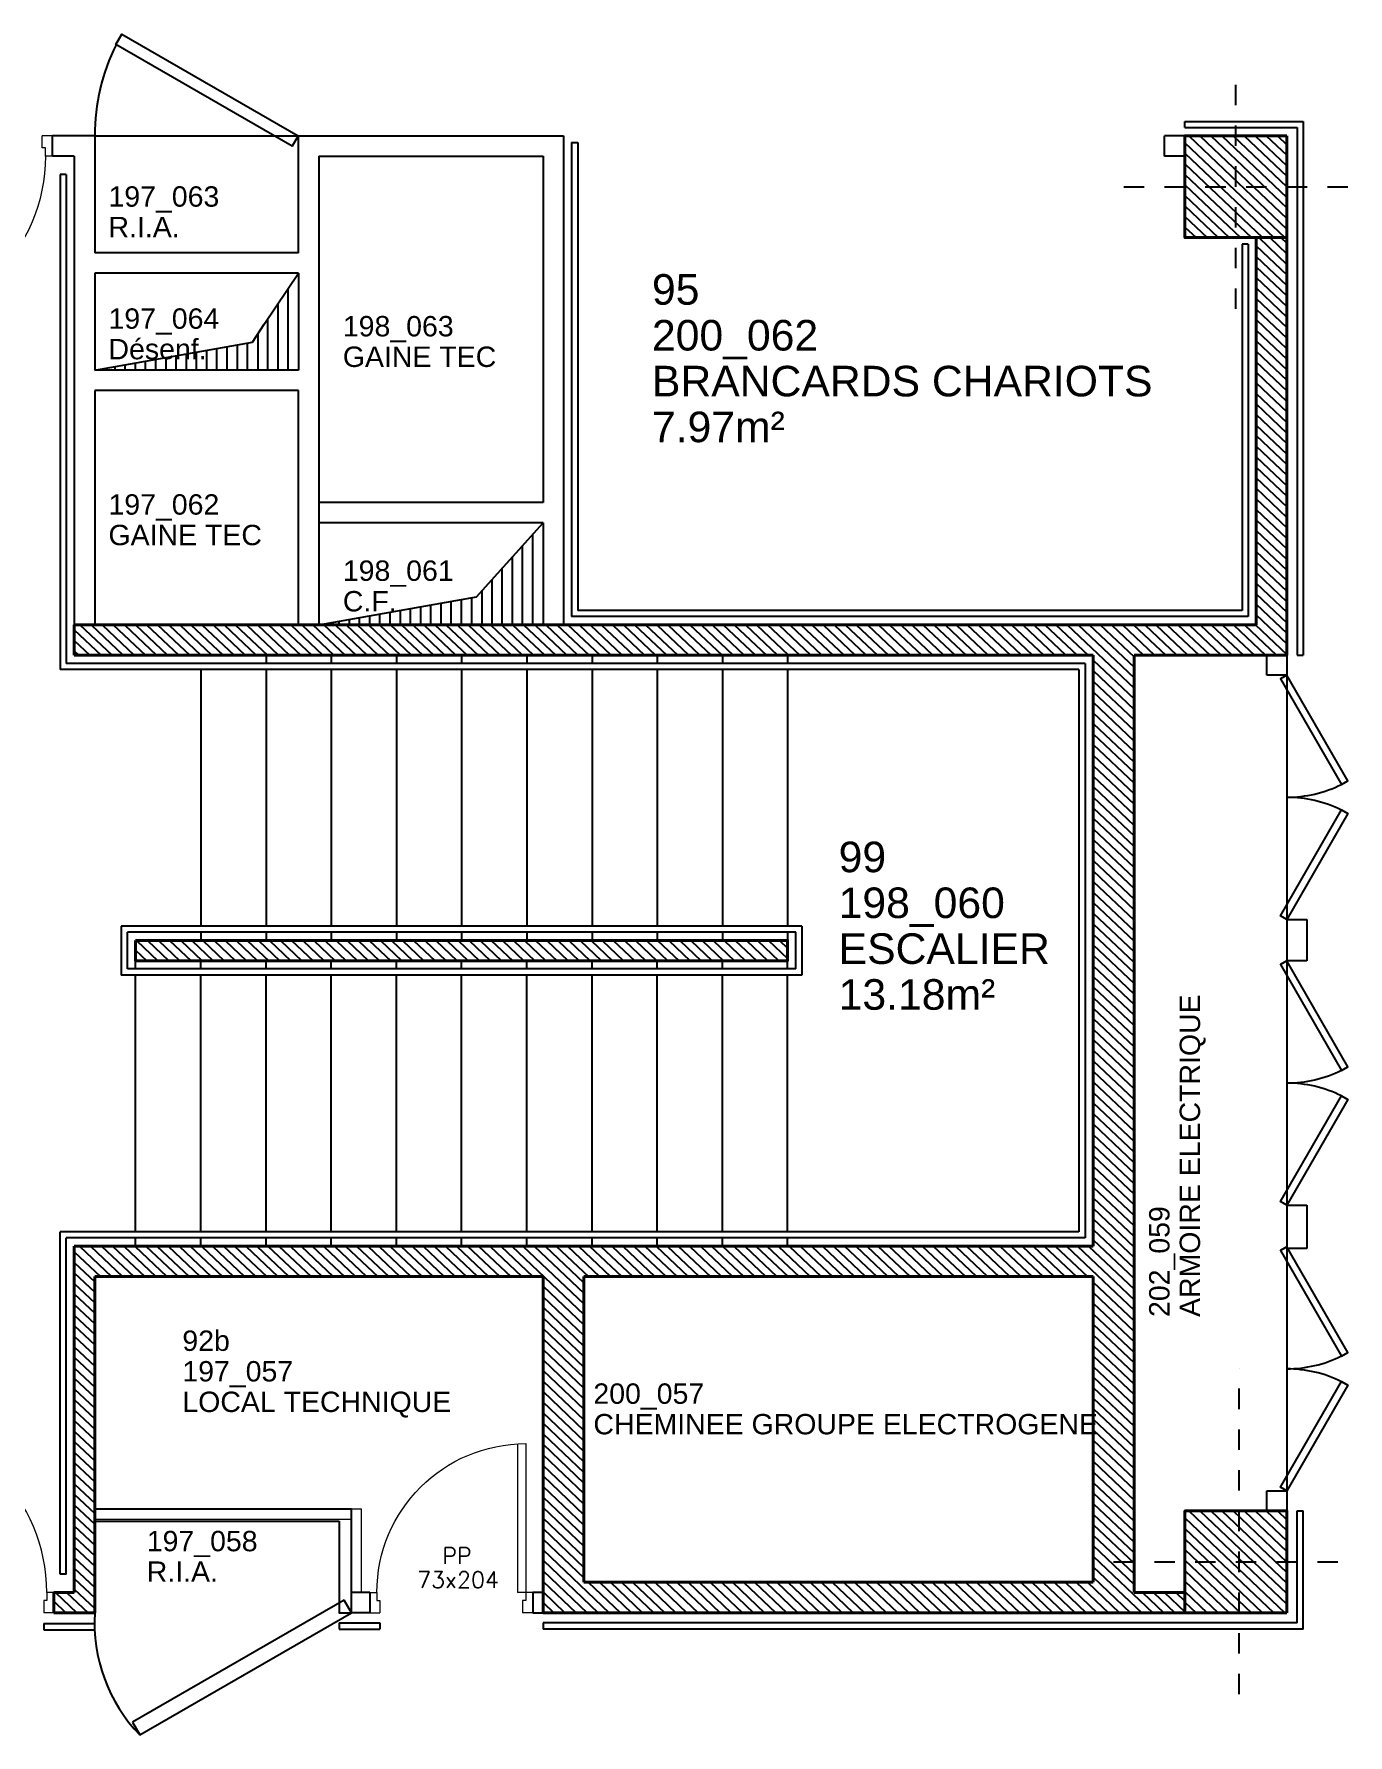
# Model space of a CAD drawing. Header units: metres. Extents: x -8 to 211, y -5 to 116.
# Drawn here: x 195.9 to 202.35, y 55.67 to 64.02 of the extents above; entities that cross this region are included whole.
import ezdxf
from ezdxf.enums import TextEntityAlignment as Align

# ---------------------------------------------------------------- set-up
doc = ezdxf.new("R2010")
doc.units = ezdxf.units.M
doc.header["$LTSCALE"] = 0.6
doc.header["$MEASUREMENT"] = 0
doc.linetypes.add('CACHÉ', pattern=[0.25, 0.125, -0.125])
doc.linetypes.add('CONTINU', pattern=[0])
doc.layers.get('0').update_dxf_attribs({"linetype": 'CONTINUOUS'})
for name, color, linetype in [('001axes', 1, 'CONTINUOUS'), ('009 main courante', 181, 'CONTINUOUS'), ('4', 4, 'CONTINUOUS'), ('A_ACCÈS', 7, 'CONTINUOUS'), ('A_AGENC', 204, 'CONTINUOUS'), ('A_Etiqu_Gaine', 8, 'CONTINUOUS'), ('A_Etiqu_Gaine_ancien', 8, 'CONTINUOUS'), ('A_Etiqu_Gaine_code', 8, 'CONTINUOUS'), ('A_Etiqu_Local', 8, 'CONTINUOUS'), ('A_Etiqu_Local_ancien', 8, 'CONTINUOUS'), ('A_HACH_STRUC', 7, 'CONTINUOUS'), ('A_MUR_CLOIS', 8, 'CONTINU')]:
    doc.layers.add(name, color=color, linetype=linetype)
doc.layers.add('A_MURS_STRU', color=7, linetype='CONTINU', lineweight=40)
doc.layers.add('A_PORTE', color=8, linetype='CONTINU', lineweight=0)
doc.styles.add('Attribut', font='arial.ttf')
doc.styles.add('ROMANS8', font='romans8', dxfattribs={"height": 10})

# ---------------------------------------------------------------- blocks, each defined once
blk = doc.blocks.new('A_Etiqu_Local')
at = {"style": 'Attribut', "flags": 1}
for tag, p in [('CODE_HOPITAL', (-0.4463, 1.632)), ('CODE_SITE', (-0.4463, 1.407)), ('CODE_BATIMENT', (-0.4463, 1.182)), ('CODE_SECTEUR', (-0.4463, 0.957)), ('CODE_ETAGE', (-0.4463, 0.732)), ('NOM_NORMALISE', (-0.4463, -0.843)), ('SECTEUR_ACTIVITE', (-0.4463, -1.068)), ('SOUS_SECTEUR_ACTIVITE', (-0.4463, -1.293)), ('VOLUME', (-0.4463, -1.518)), ('SERVICE', (-0.4463, -1.743)), ('CODE_UG', (-0.4463, -1.968)), ('CODE_UA', (-0.4463, -2.193)), ('CODE_POLE', (-0.4463, -2.418)), ('OCCUPANT_EXTERNE', (-0.4463, -2.643)), ('DISPONIBILITE', (-0.4463, -2.868)), ('ACCES_HANDICAPES', (-0.4463, -3.093)), ('NATURE_SOL', (-0.4463, -3.318)), ('RISQUE_LABORATOIRE', (-0.4463, -3.543)), ('AMIANTE', (-0.4463, -3.768))]:
    blk.add_attdef(tag, p, '', height=0.15, dxfattribs=at)
at = {"layer": 'A_Etiqu_Local', "style": 'Attribut'}
for tag, p in [('CODE_PIECE', (-0.4463, 0.282)), ('NOM_USAGE', (-0.4463, 0.057)), ('SURFACE', (-0.4463, -0.168))]:
    blk.add_attdef(tag, p, '', height=0.15, dxfattribs=at)
at = {"layer": 'A_Etiqu_Local_ancien', "style": 'Attribut'}
blk.add_attdef('CODE_PIECE_ANCIEN', (-0.4463, 0.507), '', height=0.15, dxfattribs=at)
blk = doc.blocks.new('A_Etiqu_Gaine')
at = {"style": 'Attribut', "flags": 1}
for tag, p in [('CODE_HOPITAL', (-0.4323, 0.8651)), ('CODE_SITE', (-0.4323, 0.7151)), ('CODE_BATIMENT', (-0.4323, 0.5651)), ('CODE_SECTEUR', (-0.4323, 0.4151)), ('CODE_ETAGE', (-0.4323, 0.2651)), ('NOM_NORMALISE', (-0.4323, -0.3349)), ('SECTEUR_ACTIVITE', (-0.4323, -0.4849)), ('SOUS_SECTEUR_ACTIVITE', (-0.4323, -0.6349)), ('SURFACE', (-0.4323, -0.7849)), ('CODE_UG', (-0.4323, -0.9349)), ('CODE_POLE', (-0.4323, -1.0849)), ('AMIANTE', (-0.4323, -1.2349))]:
    blk.add_attdef(tag, p, '', height=0.1, dxfattribs=at)
at = {"layer": 'A_Etiqu_Gaine', "style": 'Attribut'}
blk.add_attdef('NOM_USAGE', (-0.4323, -0.1849), '', height=0.1, dxfattribs=at)
at = {"layer": 'A_Etiqu_Gaine_ancien', "style": 'Attribut'}
blk.add_attdef('CODE_PIECE_ANCIEN', (-0.4323, 0.1151), '', height=0.1, dxfattribs=at)
at = {"layer": 'A_Etiqu_Gaine_code', "style": 'Attribut'}
blk.add_attdef('CODE_PIECE', (-0.4323, -0.0349), '', height=0.1, dxfattribs=at)
blk = doc.blocks.new('P80-bt10')
for p, q in [((0.035, 0.93), (0.035, 0.1)), ((0.075, 0.929), (0.075, 0.1)), ((0, 0.1), (0, 0)), ((0, 0.1), (0.035, 0.1)), ((0.035, 0.1), (0.075, 0.1)), ((0.035, 0.1), (0.035, 0.06)), ((0.865, 0.1), (0.865, 0.06)), ((0.9, 0.1), (0.865, 0.1)), ((0.9, 0.1), (0.9, 0)), ((0, 0), (0.05, 0)), ((0.035, 0.06), (0.05, 0.06)), ((0.05, 0.06), (0.05, 0)), ((0.865, 0.06), (0.85, 0.06)), ((0.85, 0.06), (0.85, 0)), ((0.9, 0), (0.85, 0))]:
    blk.add_line(p, q)
blk.add_arc((0.035, 0.1), 0.83, 0, 90)
at = {"style": 'ROMANS8'}
for tag, p in [('DEF', (0.4163, 0.239)), ('DIM', (0.4087, 0.1245))]:
    blk.add_attdef(tag, text='', height=0.08, dxfattribs=at).set_placement(p, align=Align.CENTER)
blk = doc.blocks.new('P70bt10')
for p, q in [((0.035, 0.83), (0.035, 0.1)), ((0.075, 0.8289), (0.075, 0.1)), ((0, 0.1), (0, 0)), ((0, 0.1), (0.035, 0.1)), ((0.035, 0.1), (0.075, 0.1)), ((0.035, 0.1), (0.035, 0.06)), ((0.8, 0.1), (0.765, 0.1)), ((0.765, 0.1), (0.765, 0.06)), ((0.8, 0.1), (0.8, 0)), ((0, 0), (0.05, 0)), ((0.035, 0.06), (0.05, 0.06)), ((0.05, 0.06), (0.05, 0)), ((0.75, 0.06), (0.75, 0)), ((0.765, 0.06), (0.75, 0.06)), ((0.8, 0), (0.75, 0))]:
    blk.add_line(p, q)
blk.add_arc((0.035, 0.1), 0.73, 0, 90)
at = {"style": 'ROMANS8'}
for tag, p in [('DEF', (0.372, 0.2395)), ('DIM', (0.3671, 0.1221))]:
    blk.add_attdef(tag, text='', height=0.08, dxfattribs=at).set_placement(p, align=Align.CENTER)

msp = doc.modelspace()

# ---------------------------------------------------------------- hatches: boundary and pattern name
at = {"layer": 'A_HACH_STRUC', "linetype": 'Continuous'}
h = msp.add_hatch(dxfattribs=at)
h.set_pattern_fill('ANSI31', color=8, scale=0.3, angle=-88.5553, style=0)
h.set_pattern_definition([(316.445, (201.549864, 63.020925), (0.0258395, 0.0271766), [])])
h.paths.add_polyline_path([(202.0499, 63.5209), (201.5499, 63.5209), (201.5499, 63.0209), (202.0499, 63.0209)])
h = msp.add_hatch(dxfattribs=at)
h.set_pattern_fill('ANSI31', color=8, scale=0.3, angle=-88.5553, style=0)
h.set_pattern_definition([(316.4447, (195.949645, 56.27093), (0.02583954, 0.02717661), [])])
h.paths.add_polyline_path([(201.2999, 60.9709), (202.0499, 60.9709), (202.0499, 63.0209), (201.8999, 63.0209), (201.8999, 61.1209), (196.0999, 61.1209), (196.0999, 60.9709), (201.0999, 60.9709), (201.0999, 58.0709), (196.0999, 58.0709), (196.0999, 56.3709), (195.9996, 56.3709), (195.9996, 56.2709), (196.1999, 56.2709), (196.1999, 57.9209), (198.3999, 57.9209), (198.3999, 56.3709), (198.3999, 56.2709), (201.5499, 56.2709), (201.5499, 56.3709), (201.2999, 56.3709)])
h.paths.add_polyline_path([(201.0999, 57.9209), (201.0999, 56.4209), (198.5999, 56.4209), (198.5999, 57.9209)], flags=16)
h = msp.add_hatch(dxfattribs=at)
h.set_pattern_fill('ANSI31', color=8, scale=0.3, angle=-88.5553, style=0)
h.set_pattern_definition([(316.4447, (196.400527, 59.47104), (0.02583954, 0.0271766), [])])
h.paths.add_polyline_path([(199.6001, 59.5708), (196.4005, 59.5708), (196.4005, 59.471), (199.6001, 59.471)])
h = msp.add_hatch(dxfattribs=at)
h.set_pattern_fill('ANSI31', color=8, scale=0.3, angle=-88.5553, style=0)
h.set_pattern_definition([(316.445, (201.549864, 56.27093), (0.0258395, 0.0271766), [])])
h.paths.add_polyline_path([(202.0499, 56.7709), (201.5499, 56.7709), (201.5499, 56.2709), (202.0499, 56.2709)])

# ---------------------------------------------------------------- linework, layer by layer
at = {"layer": '001axes', "color": 8, "linetype": 'CACHÉ'}
for p, q in [((201.7999, 62.6709), (201.7999, 63.8709)), ((201.2498, 63.2709), (202.3499, 63.2709)), ((201.8163, 55.8709), (201.8163, 57.4709)), ((201.1998, 56.5209), (202.3499, 56.5209))]:
    msp.add_line(p, q, dxfattribs=at)
at = {"layer": '009 main courante', "color": 8, "linetype": 'Continuous'}
for p, q in [((201.5499, 63.5909), (202.1299, 63.5909)), ((201.5499, 63.5609), (201.5499, 63.5909)), ((201.5499, 63.5609), (202.0999, 63.5609)), ((202.0999, 63.5609), (202.0999, 60.9709)), ((202.1299, 63.5909), (202.1299, 60.9709)), ((197.3399, 63.5209), (197.3699, 63.5209)), ((196.0299, 63.3309), (196.0299, 60.9009)), ((196.0599, 63.3309), (196.0299, 63.3309)), ((196.0599, 63.3309), (196.0599, 60.9309)), ((202.0999, 60.9709), (202.1299, 60.9709)), ((201.0299, 60.9009), (196.0299, 60.9009)), ((201.0599, 60.9309), (196.0599, 60.9309)), ((201.0299, 60.9009), (201.0299, 58.1409)), ((201.0599, 60.9309), (201.0599, 58.1109)), ((199.6701, 59.6408), (196.3305, 59.6408)), ((196.3305, 59.6408), (196.3305, 59.401)), ((199.6701, 59.6408), (199.6701, 59.401)), ((199.6401, 59.6108), (196.3605, 59.6108)), ((196.3605, 59.431), (196.3605, 59.6108)), ((199.6401, 59.431), (199.6401, 59.6108)), ((199.6701, 59.401), (196.3305, 59.401)), ((199.6401, 59.431), (196.3605, 59.431)), ((201.0299, 58.1409), (196.0299, 58.1409)), ((196.0299, 56.4609), (196.0299, 58.1409)), ((201.0599, 58.1109), (196.0599, 58.1109)), ((196.0599, 56.4609), (196.0599, 58.1109)), ((196.1999, 56.7809), (197.4599, 56.7809)), ((196.1999, 56.7209), (197.3999, 56.7209)), ((202.0999, 56.2209), (202.0999, 56.7709)), ((202.0999, 56.7709), (202.1299, 56.7709)), ((202.1299, 56.1909), (202.1299, 56.7709)), ((196.0599, 56.4609), (196.0299, 56.4609)), ((195.9496, 56.2178), (195.9496, 56.1878)), ((195.9496, 56.2178), (196.1999, 56.2178)), ((196.1999, 56.1878), (196.1999, 56.2178)), ((197.3999, 56.2209), (197.5999, 56.2209)), ((197.3999, 56.2209), (197.3999, 56.1909)), ((197.3999, 56.1909), (197.5999, 56.1909)), ((197.5999, 56.2209), (197.5999, 56.1909)), ((202.0999, 56.2209), (198.3999, 56.2209)), ((198.3999, 56.2209), (198.3999, 56.1909)), ((202.1299, 56.1909), (198.3999, 56.1909)), ((195.9496, 56.1878), (196.1999, 56.1878))]:
    msp.add_line(p, q, dxfattribs=at)
at = {"layer": '009 main courante', "color": 8}
for p, q in [((198.5399, 63.4872), (198.5399, 61.1609)), ((198.5399, 63.4872), (198.5699, 63.4872)), ((198.5699, 63.4872), (198.5699, 61.1909)), ((201.8299, 62.9884), (201.8299, 61.1909)), ((201.8599, 62.9884), (201.8299, 62.9884)), ((201.8599, 62.9884), (201.8599, 61.1609)), ((201.8599, 61.1609), (198.5399, 61.1609)), ((201.8299, 61.1909), (198.5699, 61.1909))]:
    msp.add_line(p, q, dxfattribs=at)
at = {"layer": '009 main courante', "color": 8, "linetype": 'Continuous'}
msp.add_lwpolyline([(197.3999, 56.7209), (197.3999, 56.2709), (197.4599, 56.2709), (197.4599, 56.7809)], dxfattribs=at)
at = {"layer": '4', "color": 8, "linetype": 'Continuous'}
msp.add_line((196.1999, 57.9213), (196.1999, 56.7813), dxfattribs=at)
at = {"layer": 'A_ACCÈS', "color": 8, "linetype": 'Continuous'}
for p, q in [((197.0405, 60.9709), (197.0405, 60.9309)), ((197.3604, 60.9709), (197.3604, 60.9309)), ((197.6804, 60.9709), (197.6804, 60.9309)), ((198.0003, 60.9709), (198.0003, 60.9309)), ((198.3203, 60.9709), (198.3203, 60.9309)), ((198.6403, 60.9709), (198.6403, 60.9309)), ((198.9602, 60.9709), (198.9602, 60.9309)), ((199.2802, 60.9709), (199.2802, 60.9309)), ((199.6001, 60.9709), (199.6001, 60.9309)), ((196.7205, 60.9009), (196.7205, 59.6408)), ((197.0405, 60.9009), (197.0405, 59.6408)), ((197.3604, 60.9009), (197.3604, 59.6408)), ((197.6804, 60.9009), (197.6804, 59.6408)), ((198.0003, 60.9009), (198.0003, 59.6408)), ((198.3203, 60.9009), (198.3203, 59.6408)), ((198.6403, 60.9009), (198.6403, 59.6408)), ((198.9602, 60.9009), (198.9602, 59.6408)), ((199.2802, 60.9009), (199.2802, 59.6408)), ((199.6001, 60.9009), (199.6001, 59.6408)), ((196.7205, 59.6108), (196.7205, 59.5708)), ((197.0405, 59.6108), (197.0405, 59.5708)), ((197.3604, 59.6108), (197.3604, 59.5708)), ((197.6804, 59.6108), (197.6804, 59.5708)), ((198.0003, 59.6108), (198.0003, 59.5708)), ((198.3203, 59.6108), (198.3203, 59.5708)), ((198.6403, 59.6108), (198.6403, 59.5708)), ((198.9602, 59.6108), (198.9602, 59.5708)), ((199.2802, 59.6108), (199.2802, 59.5708)), ((199.6001, 59.6108), (199.6001, 59.5708)), ((196.4005, 59.431), (196.4005, 59.471)), ((196.7205, 59.431), (196.7205, 59.471)), ((197.0405, 59.431), (197.0405, 59.471)), ((197.3604, 59.431), (197.3604, 59.471)), ((197.6804, 59.431), (197.6804, 59.471)), ((198.0003, 59.431), (198.0003, 59.471)), ((198.3203, 59.431), (198.3203, 59.471)), ((198.6403, 59.431), (198.6403, 59.471)), ((198.9602, 59.431), (198.9602, 59.471)), ((199.2802, 59.431), (199.2802, 59.471)), ((199.6001, 59.431), (199.6001, 59.471)), ((196.4005, 58.1409), (196.4005, 59.401)), ((196.7205, 58.1409), (196.7205, 59.401)), ((197.0405, 58.1409), (197.0405, 59.401)), ((197.3604, 58.1409), (197.3604, 59.401)), ((197.6804, 58.1409), (197.6804, 59.401)), ((198.0003, 58.1409), (198.0003, 59.401)), ((198.3203, 58.1409), (198.3203, 59.401)), ((198.6403, 58.1409), (198.6403, 59.401)), ((198.9602, 58.1409), (198.9602, 59.401)), ((199.2802, 58.1409), (199.2802, 59.401)), ((199.6001, 58.1409), (199.6001, 59.401)), ((196.4005, 58.0709), (196.4005, 58.1109)), ((196.7205, 58.0709), (196.7205, 58.1109)), ((197.0405, 58.0709), (197.0405, 58.1109)), ((197.3604, 58.0709), (197.3604, 58.1109)), ((197.6804, 58.0709), (197.6804, 58.1109)), ((198.0003, 58.0709), (198.0003, 58.1109)), ((198.3203, 58.0709), (198.3203, 58.1109)), ((198.6403, 58.0709), (198.6403, 58.1109)), ((198.9602, 58.0709), (198.9602, 58.1109)), ((199.2802, 58.0709), (199.2802, 58.1109)), ((199.6001, 58.0709), (199.6001, 58.1109))]:
    msp.add_line(p, q, dxfattribs=at)
at = {"layer": 'A_AGENC', "color": 8, "linetype": 'Continuous'}
for p, q in [((196.1999, 63.5209), (197.1984, 63.5209)), ((201.9524, 60.9709), (202.0499, 60.9709)), ((201.9524, 60.8729), (201.9524, 60.9709)), ((202.0499, 60.9709), (202.0499, 56.7709)), ((202.0499, 60.8729), (201.9524, 60.8729)), ((202.0499, 59.6744), (202.1474, 59.6744)), ((202.1474, 59.6744), (202.1474, 59.4702)), ((202.1474, 59.4702), (202.0499, 59.4702)), ((202.0499, 58.2717), (202.1474, 58.2717)), ((202.1474, 58.2717), (202.1474, 58.0584)), ((202.1474, 58.0584), (202.0499, 58.0584)), ((201.9524, 56.8689), (202.0499, 56.8689)), ((201.9524, 56.7709), (201.9524, 56.8689)), ((202.0499, 56.7709), (201.9524, 56.7709)), ((197.4239, 56.3333), (196.3847, 55.7333)), ((197.4599, 56.2709), (197.4239, 56.3333)), ((196.4207, 55.6709), (197.4599, 56.2709)), ((196.3847, 55.7333), (196.4207, 55.6709))]:
    msp.add_line(p, q, dxfattribs=at)
for points in [[(197.1984, 63.5209), (197.1685, 63.469), (196.3037, 63.9683), (196.3337, 64.0202)], [(202.0499, 60.8729), (202.0187, 60.855), (202.3184, 60.336), (202.3495, 60.354)], [(202.0499, 59.6744), (202.0187, 59.6924), (202.3184, 60.2114), (202.3495, 60.1934)], [(202.0499, 59.4702), (202.0187, 59.4522), (202.3184, 58.9332), (202.3495, 58.9512)], [(202.0499, 58.2717), (202.0187, 58.2897), (202.3184, 58.8086), (202.3495, 58.7906)], [(202.0499, 58.0674), (202.0187, 58.0494), (202.3184, 57.5305), (202.3495, 57.5485)], [(202.0499, 56.8689), (202.0187, 56.8869), (202.3184, 57.4059), (202.3495, 57.3879)]]:
    msp.add_lwpolyline(points, close=True, dxfattribs=at)
for centre, radius, start, end in [((197.1984, 63.5209), 0.9985, 153.43367, 179.99999), ((202.0499, 60.8729), 0.5992, 270, 296.56632), ((202.0499, 59.6744), 0.5992, 63.43368, 89.99999), ((202.0499, 59.4702), 0.5992, 270, 296.56632), ((202.0499, 58.2717), 0.5992, 63.43368, 89.99999), ((202.0499, 58.0674), 0.5992, 270, 296.56632), ((202.0499, 56.8689), 0.5992, 63.43368, 89.99999), ((196.9987, 56.2242), 0.8001, 176.65252, 223.74929)]:
    msp.add_arc(centre, radius, start, end, dxfattribs=at)
at = {"layer": 'A_MUR_CLOIS', "color": 8, "linetype": 'Continuous'}
for p, q in [((195.9929, 63.4209), (195.9929, 63.5209)), ((196.1999, 63.5209), (195.9929, 63.5209)), ((196.1999, 63.5209), (196.1999, 62.9459)), ((197.1999, 63.5209), (198.4999, 63.5209)), ((198.4999, 63.5209), (198.4999, 61.1209)), ((201.4494, 63.4209), (201.4494, 63.5209)), ((201.5499, 63.5209), (201.4494, 63.5209)), ((196.0999, 63.4209), (195.9929, 63.4209)), ((196.0999, 63.4209), (196.0999, 60.9709)), ((197.2999, 63.4209), (198.3999, 63.4209)), ((198.3999, 63.4209), (198.3999, 61.7209)), ((201.5499, 63.4209), (201.4494, 63.4209)), ((197.1999, 62.9459), (196.1999, 62.9459)), ((197.1999, 62.8459), (196.1999, 62.8459)), ((197.0322, 62.5957), (197.1999, 62.8459)), ((197.1999, 62.8459), (197.1999, 62.3709)), ((196.9735, 62.5083), (197.0322, 62.5957)), ((196.9999, 62.5477), (196.9999, 62.3709)), ((196.1999, 62.3709), (196.9735, 62.5083)), ((196.6999, 62.3709), (196.6999, 62.4597)), ((196.7499, 62.3709), (196.7499, 62.4686)), ((197.1999, 62.3709), (196.1999, 62.3709)), ((196.2499, 62.3709), (196.2499, 62.3798)), ((196.2999, 62.3709), (196.2999, 62.3887)), ((196.3499, 62.3709), (196.3499, 62.3976)), ((196.3999, 62.3709), (196.3999, 62.4064)), ((196.4499, 62.3709), (196.4499, 62.4153)), ((196.4999, 62.3709), (196.4999, 62.4242)), ((196.5499, 62.3709), (196.5499, 62.4331)), ((196.5999, 62.3709), (196.5999, 62.4419)), ((196.6499, 62.3709), (196.6499, 62.4508)), ((197.1999, 62.2709), (196.1999, 62.2709)), ((198.3999, 61.7209), (197.2999, 61.7209)), ((198.3999, 61.6209), (197.2999, 61.6209)), ((198.0735, 61.2583), (198.3999, 61.6209)), ((198.3999, 61.6209), (198.3999, 61.1209)), ((198.0999, 61.2876), (198.0999, 61.1209)), ((197.2999, 61.1209), (198.0735, 61.2583)), ((197.7499, 61.1209), (197.7499, 61.2008)), ((197.7999, 61.1209), (197.7999, 61.2097)), ((197.8499, 61.1209), (197.8499, 61.2186)), ((197.3999, 61.1209), (197.3999, 61.1387)), ((197.4499, 61.1209), (197.4499, 61.1476)), ((197.4999, 61.1209), (197.4999, 61.1564)), ((197.5499, 61.1209), (197.5499, 61.1653)), ((197.5999, 61.1209), (197.5999, 61.1742)), ((197.6499, 61.1209), (197.6499, 61.1831)), ((197.6999, 61.1209), (197.6999, 61.1919)), ((197.5499, 56.3709), (197.4599, 56.3709)), ((197.4599, 56.2709), (197.4599, 56.3709)), ((197.5499, 56.3709), (197.5499, 56.2709)), ((198.3999, 56.3709), (198.3499, 56.3709)), ((198.3499, 56.3709), (198.3499, 56.2709)), ((197.5499, 56.2709), (197.4599, 56.2709))]:
    msp.add_line(p, q, dxfattribs=at)
at = {"layer": 'A_MUR_CLOIS', "color": 8}
msp.add_line((198.3499, 56.2709), (198.3999, 56.2709), dxfattribs=at)
at = {"layer": 'A_MUR_CLOIS', "color": 8, "linetype": 'Continuous'}
for points in [[(197.1999, 62.9459), (197.1999, 63.5209)], [(197.2999, 63.4209), (197.2999, 61.1209)], [(196.1999, 62.8459), (196.1999, 62.3709)], [(197.1499, 62.3709), (197.1499, 62.7714)], [(197.0499, 62.3709), (197.0499, 62.6222)], [(197.0999, 62.3709), (197.0999, 62.6968)], [(196.7999, 62.3709), (196.7999, 62.4774)], [(196.8499, 62.3709), (196.8499, 62.4863)], [(196.8999, 62.3709), (196.8999, 62.4952)], [(196.9499, 62.3709), (196.9499, 62.5041)], [(196.1999, 62.2709), (196.1999, 61.1209)], [(197.1999, 61.1209), (197.1999, 62.2709)], [(198.3499, 61.1209), (198.3499, 61.5654)], [(198.2499, 61.1209), (198.2499, 61.4543)], [(198.2999, 61.1209), (198.2999, 61.5098)], [(198.1999, 61.1209), (198.1999, 61.3987)], [(198.1499, 61.1209), (198.1499, 61.3432)], [(197.8999, 61.1209), (197.8999, 61.2274)], [(197.9499, 61.1209), (197.9499, 61.2363)], [(197.9999, 61.1209), (197.9999, 61.2452)], [(198.0499, 61.1209), (198.0499, 61.2541)]]:
    msp.add_lwpolyline(points, dxfattribs=at)
at = {"layer": 'A_MURS_STRU', "color": 8, "linetype": 'Continuous'}
for p, q in [((202.0499, 60.9709), (202.0499, 63.5209)), ((201.8999, 63.0209), (201.8999, 61.1209)), ((201.8999, 61.1209), (196.0999, 61.1209)), ((201.0999, 60.9709), (196.0999, 60.9709)), ((201.0999, 60.9709), (201.0999, 58.0709)), ((201.2999, 60.9709), (201.2999, 56.3709)), ((202.0499, 60.9709), (201.2999, 60.9709)), ((201.0999, 58.0709), (196.0999, 58.0709)), ((196.0999, 58.0709), (196.0999, 56.3709)), ((198.3999, 57.9209), (196.1999, 57.9209)), ((196.1999, 57.9209), (196.1999, 56.2709)), ((198.3999, 57.9209), (198.3999, 56.2709)), ((198.5999, 56.4209), (198.5999, 57.9209)), ((201.0999, 57.9209), (198.5999, 57.9209)), ((201.0999, 57.9209), (201.0999, 56.4209)), ((195.9996, 56.3709), (195.9996, 56.2709)), ((196.0999, 56.3709), (195.9996, 56.3709)), ((201.0999, 56.4209), (198.5999, 56.4209)), ((201.5498, 56.3709), (201.2999, 56.3709)), ((196.1999, 56.2709), (195.9996, 56.2709)), ((202.0499, 56.2709), (198.3999, 56.2709))]:
    msp.add_line(p, q, dxfattribs=at)
at = {"layer": 'A_MURS_STRU', "color": 8}
msp.add_line((196.0999, 61.1209), (196.0999, 60.9709), dxfattribs=at)
at = {"layer": 'A_MURS_STRU', "color": 8, "linetype": 'Continuous'}
for points in [[(202.0499, 63.0209), (201.5499, 63.0209), (201.5499, 63.5209), (202.0499, 63.5209)], [(201.5499, 56.2709), (201.5499, 56.7709), (202.0499, 56.7709), (202.0499, 56.2709)]]:
    msp.add_lwpolyline(points, dxfattribs=at)
msp.add_lwpolyline([(196.4005, 59.5708), (199.6001, 59.5708), (199.6001, 59.471), (196.4005, 59.471)], close=True, dxfattribs=at)
at = {"layer": 'A_PORTE', "color": 8, "linetype": 'Continuous'}
for p, q in [((196.1999, 56.7809), (197.5099, 56.7809)), ((197.5099, 56.3709), (197.5099, 56.7809)), ((196.1999, 56.7309), (197.4599, 56.7309)), ((197.4599, 56.3709), (197.4599, 56.7309))]:
    msp.add_line(p, q, dxfattribs=at)

# ---------------------------------------------------------------- block references
at = {"layer": 'A_Etiqu_Gaine', "color": 8}
for p, values in [((196.6999, 63.2076), {'CODE_PIECE': '197_063', 'NOM_USAGE': 'R.I.A.'}), ((196.6999, 62.6084), {'CODE_PIECE': '197_064', 'NOM_USAGE': 'Désenf.'}), ((197.8499, 62.5709), {'CODE_PIECE': '198_063', 'NOM_USAGE': 'GAINE TEC'}), ((196.6999, 61.6959), {'CODE_PIECE': '197_062', 'NOM_USAGE': 'GAINE TEC'}), ((197.8499, 61.3709), {'CODE_PIECE': '198_061', 'NOM_USAGE': 'C.F.'}), ((197.0624, 57.4411), {'CODE_PIECE': '197_057', 'CODE_PIECE_ANCIEN': '92b', 'NOM_USAGE': 'LOCAL TECHNIQUE'}), ((199.0794, 57.3315), {'CODE_PIECE': '200_057', 'NOM_USAGE': 'CHEMINEE GROUPE ELECTROGENE'}), ((196.8877, 56.6076), {'CODE_PIECE': '197_058', 'NOM_USAGE': 'R.I.A.'})]:
    msp.add_blockref('A_Etiqu_Gaine', p, dxfattribs=at).add_auto_attribs(values)
at = {"layer": 'A_Etiqu_Gaine', "color": 8, "rotation": 90}
msp.add_blockref('A_Etiqu_Gaine', (201.4392, 58.1551), dxfattribs=at).add_auto_attribs({'CODE_PIECE': '202_059', 'NOM_USAGE': 'ARMOIRE ELECTRIQUE'})
at = {"layer": 'A_Etiqu_Local', "color": 8}
ref = msp.add_blockref('A_Etiqu_Local', (199.3807, 62.1846), dxfattribs=at)
ref.add_attrib('CODE_PIECE', '200_062', (198.9344, 62.4666), dxfattribs={"height": 0.15, "style": 'Attribut'})
ref.add_attrib('CODE_PIECE_ANCIEN', '95', (198.9344, 62.6916), dxfattribs={"layer": 'A_Etiqu_Local_ancien', "height": 0.15, "style": 'Attribut'})
ref.add_attrib('NOM_USAGE', 'BRANCARDS CHARIOTS', (198.9344, 62.2416), dxfattribs={"height": 0.15, "style": 'Attribut'})
ref.add_attrib('SURFACE', '7.97m²', (198.9344, 62.0166), dxfattribs={"height": 0.15, "style": 'Attribut'})
ref = msp.add_blockref('A_Etiqu_Local', (200.2969, 59.3989), dxfattribs=at)
ref.add_attrib('CODE_PIECE', '198_060', (199.8505, 59.6808), dxfattribs={"height": 0.15, "style": 'Attribut'})
ref.add_attrib('CODE_PIECE_ANCIEN', '99', (199.8505, 59.9058), dxfattribs={"layer": 'A_Etiqu_Local_ancien', "height": 0.15, "style": 'Attribut'})
ref.add_attrib('NOM_USAGE', 'ESCALIER', (199.8505, 59.4558), dxfattribs={"height": 0.15, "style": 'Attribut'})
ref.add_attrib('SURFACE', '13.18m²', (199.8505, 59.2308), dxfattribs={"height": 0.15, "style": 'Attribut'})
at = {"layer": 'A_PORTE', "color": 8}
ref = msp.add_blockref('P80-bt10', (195.0929, 63.5209), dxfattribs=dict(at, xscale=-1, rotation=180))
ref.add_attrib('DEF', 'PP', dxfattribs={"layer": '0', "height": 0.08, "rotation": 180, "style": 'ROMANS8'}).set_placement((195.5092, 63.2819), align=Align.CENTER)
ref.add_attrib('DIM', '83x204', dxfattribs={"layer": '0', "height": 0.08, "rotation": 180, "style": 'ROMANS8'}).set_placement((195.5016, 63.3965), align=Align.CENTER)
msp.add_blockref('P80-bt10', (195.0996, 56.2709), dxfattribs=at).add_auto_attribs({'DEF': 'PP', 'DIM': '83x204'})
ref = msp.add_blockref('P70bt10', (198.3499, 56.2709), dxfattribs=dict(at, xscale=-1))
ref.add_attrib('DEF', 'PP', dxfattribs={"layer": '0', "height": 0.08, "style": 'ROMANS8'}).set_placement((197.9779, 56.5104), align=Align.CENTER)
ref.add_attrib('DIM', '73x204', dxfattribs={"layer": '0', "height": 0.08, "style": 'ROMANS8'}).set_placement((197.9828, 56.393), align=Align.CENTER)

doc.saveas('drawing.dxf')
